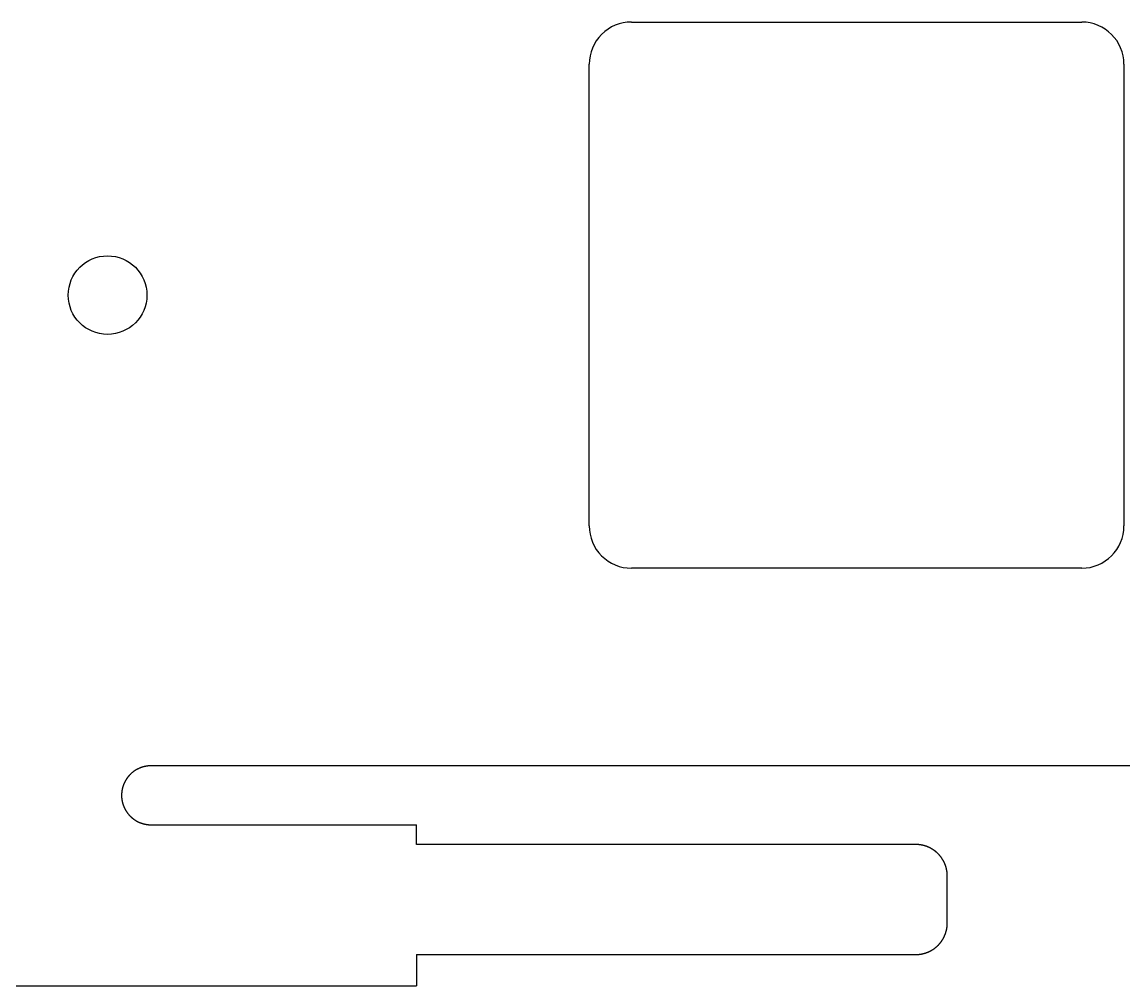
# Model space of a CAD drawing. Header units: millimetres. Extents: x -11 to 340, y -118 to 18.
# Drawn here: x 169.28 to 197.3, y -117.6 to -93.06 of the extents above; entities that cross this region are included whole.
import ezdxf

# ---------------------------------------------------------------- set-up
doc = ezdxf.new("R2010")
doc.units = ezdxf.units.MM
doc.header["$MEASUREMENT"] = 0
doc.layers.add('BLACK', color=7, linetype='CONTINUOUS')

msp = doc.modelspace()

# ---------------------------------------------------------------- linework, layer by layer
at = {"layer": 'BLACK', "linetype": 'Continuous'}
for p, q in [((184.775, -93.0625), (196.225, -93.0625)), ((183.7, -105.8875), (183.7, -94.1375)), ((197.3, -94.1375), (197.3, -105.8875)), ((196.225, -106.9625), (184.775, -106.9625)), ((172.173016, -112.09767), (172.166385, -112.101666)), ((172.179687, -112.093744), (172.173016, -112.09767)), ((172.186396, -112.089887), (172.179687, -112.093744)), ((172.193142, -112.086102), (172.186396, -112.089887)), ((172.199926, -112.082386), (172.193142, -112.086102)), ((172.206747, -112.078743), (172.199926, -112.082386)), ((172.213603, -112.07517), (172.206747, -112.078743)), ((172.220493, -112.07167), (172.213603, -112.07517)), ((172.227419, -112.068242), (172.220493, -112.07167)), ((172.234377, -112.064886), (172.227419, -112.068242)), ((172.241369, -112.061604), (172.234377, -112.064886)), ((172.248392, -112.058394), (172.241369, -112.061604)), ((172.255447, -112.055258), (172.248392, -112.058394)), ((172.262533, -112.052196), (172.255447, -112.055258)), ((172.269648, -112.049208), (172.262533, -112.052196)), ((172.276793, -112.046294), (172.269648, -112.049208)), ((172.283967, -112.043455), (172.276793, -112.046294)), ((172.291169, -112.040691), (172.283967, -112.043455)), ((172.298398, -112.038002), (172.291169, -112.040691)), ((172.305654, -112.035388), (172.298398, -112.038002)), ((172.312936, -112.032849), (172.305654, -112.035388)), ((172.320243, -112.030387), (172.312936, -112.032849)), ((172.327575, -112.028), (172.320243, -112.030387)), ((172.334931, -112.02569), (172.327575, -112.028)), ((172.342311, -112.023455), (172.334931, -112.02569)), ((172.349714, -112.021298), (172.342311, -112.023455)), ((172.357139, -112.019217), (172.349714, -112.021298)), ((172.364586, -112.017213), (172.357139, -112.019217)), ((172.372054, -112.015286), (172.364586, -112.017213)), ((172.379542, -112.013436), (172.372054, -112.015286)), ((172.387051, -112.011664), (172.379542, -112.013436)), ((172.394579, -112.009969), (172.387051, -112.011664)), ((172.402126, -112.008352), (172.394579, -112.009969)), ((172.409691, -112.006813), (172.402126, -112.008352)), ((172.417274, -112.005351), (172.409691, -112.006813)), ((172.424874, -112.003968), (172.417274, -112.005351)), ((172.432492, -112.002663), (172.424874, -112.003968)), ((172.440125, -112.001436), (172.432492, -112.002663)), ((172.447774, -112.000287), (172.440125, -112.001436)), ((172.455438, -111.999217), (172.447774, -112.000287)), ((172.463117, -111.998226), (172.455438, -111.999217)), ((172.470811, -111.997313), (172.463117, -111.998226)), ((172.478518, -111.996479), (172.470811, -111.997313)), ((172.486238, -111.995725), (172.478518, -111.996479)), ((172.493971, -111.995049), (172.486238, -111.995725)), ((172.501717, -111.994452), (172.493971, -111.995049)), ((172.509475, -111.993935), (172.501717, -111.994452)), ((172.517244, -111.993497), (172.509475, -111.993935)), ((172.525025, -111.993138), (172.517244, -111.993497)), ((172.532816, -111.992859), (172.525025, -111.993138)), ((172.540618, -111.99266), (172.532816, -111.992859)), ((172.548429, -111.99254), (172.540618, -111.99266)), ((172.55625, -111.9925), (172.548429, -111.99254)), ((216.76605, -111.9925), (172.55625, -111.9925)), ((171.900447, -112.378321), (171.898574, -112.381707)), ((171.902339, -112.374942), (171.900447, -112.378321)), ((171.904247, -112.371574), (171.902339, -112.374942)), ((171.906174, -112.368215), (171.904247, -112.371574)), ((171.908118, -112.364866), (171.906174, -112.368215)), ((171.91008, -112.361526), (171.908118, -112.364866)), ((171.912058, -112.358197), (171.91008, -112.361526)), ((171.914055, -112.354877), (171.912058, -112.358197)), ((171.916068, -112.351567), (171.914055, -112.354877)), ((171.9181, -112.348267), (171.916068, -112.351567)), ((171.920148, -112.344978), (171.9181, -112.348267)), ((171.922213, -112.341698), (171.920148, -112.344978)), ((171.924296, -112.33843), (171.922213, -112.341698)), ((171.926396, -112.335171), (171.924296, -112.33843)), ((171.928512, -112.331924), (171.926396, -112.335171)), ((171.930646, -112.328686), (171.928512, -112.331924)), ((171.932796, -112.32546), (171.930646, -112.328686)), ((171.934964, -112.322244), (171.932796, -112.32546)), ((171.937148, -112.31904), (171.934964, -112.322244)), ((171.939349, -112.315845), (171.937148, -112.31904)), ((171.941566, -112.312663), (171.939349, -112.315845)), ((171.9438, -112.309491), (171.941566, -112.312663)), ((171.946051, -112.306332), (171.9438, -112.309491)), ((171.948318, -112.303182), (171.946051, -112.306332)), ((171.950601, -112.300045), (171.948318, -112.303182)), ((171.952901, -112.296919), (171.950601, -112.300045)), ((171.955217, -112.293806), (171.952901, -112.296919)), ((171.95755, -112.290703), (171.955217, -112.293806)), ((171.959898, -112.287613), (171.95755, -112.290703)), ((171.962262, -112.284534), (171.959898, -112.287613)), ((171.964643, -112.281467), (171.962262, -112.284534)), ((171.967039, -112.278413), (171.964643, -112.281467)), ((171.969451, -112.275371), (171.967039, -112.278413)), ((171.97188, -112.27234), (171.969451, -112.275371)), ((171.974323, -112.269323), (171.97188, -112.27234)), ((171.976783, -112.266317), (171.974323, -112.269323)), ((171.979258, -112.263325), (171.976783, -112.266317)), ((171.981749, -112.260345), (171.979258, -112.263325)), ((171.984254, -112.257378), (171.981749, -112.260345)), ((171.986776, -112.254423), (171.984254, -112.257378)), ((171.989312, -112.251482), (171.986776, -112.254423)), ((171.991864, -112.248553), (171.989312, -112.251482)), ((171.994431, -112.245638), (171.991864, -112.248553)), ((171.997013, -112.242735), (171.994431, -112.245638)), ((171.99961, -112.239846), (171.997013, -112.242735)), ((172.002222, -112.23697), (171.99961, -112.239846)), ((172.004849, -112.234108), (172.002222, -112.23697)), ((172.007491, -112.231259), (172.004849, -112.234108)), ((172.010147, -112.228424), (172.007491, -112.231259)), ((172.012818, -112.225603), (172.010147, -112.228424)), ((172.015503, -112.222795), (172.012818, -112.225603)), ((172.018202, -112.220001), (172.015503, -112.222795)), ((172.020917, -112.217221), (172.018202, -112.220001)), ((172.023645, -112.214455), (172.020917, -112.217221)), ((172.026387, -112.211703), (172.023645, -112.214455)), ((172.031915, -112.206242), (172.026387, -112.211703)), ((172.037498, -112.200838), (172.031915, -112.206242)), ((172.043136, -112.195493), (172.037498, -112.200838)), ((172.048828, -112.190206), (172.043136, -112.195493)), ((172.054575, -112.184978), (172.048828, -112.190206)), ((172.060374, -112.17981), (172.054575, -112.184978)), ((172.066226, -112.174702), (172.060374, -112.17981)), ((172.072129, -112.169656), (172.066226, -112.174702)), ((172.078083, -112.164671), (172.072129, -112.169656)), ((172.084087, -112.159749), (172.078083, -112.164671)), ((172.090141, -112.154889), (172.084087, -112.159749)), ((172.096244, -112.150093), (172.090141, -112.154889)), ((172.102395, -112.145361), (172.096244, -112.150093)), ((172.108593, -112.140693), (172.102395, -112.145361)), ((172.114838, -112.13609), (172.108593, -112.140693)), ((172.121128, -112.131553), (172.114838, -112.13609)), ((172.127464, -112.127081), (172.121128, -112.131553)), ((172.133844, -112.122676), (172.127464, -112.127081)), ((172.140268, -112.118338), (172.133844, -112.122676)), ((172.146734, -112.114068), (172.140268, -112.118338)), ((172.153243, -112.109866), (172.146734, -112.114068)), ((172.159794, -112.105732), (172.153243, -112.109866)), ((172.166385, -112.101666), (172.159794, -112.105732)), ((171.810733, -112.660025), (171.810321, -112.663886)), ((171.811165, -112.656171), (171.810733, -112.660025)), ((171.811616, -112.652317), (171.811165, -112.656171)), ((171.812088, -112.648469), (171.811616, -112.652317)), ((171.812579, -112.644622), (171.812088, -112.648469)), ((171.81309, -112.640782), (171.812579, -112.644622)), ((171.81362, -112.636943), (171.81309, -112.640782)), ((171.81417, -112.63311), (171.81362, -112.636943)), ((171.81474, -112.629278), (171.81417, -112.63311)), ((171.81533, -112.625453), (171.81474, -112.629278)), ((171.815939, -112.621629), (171.81533, -112.625453)), ((171.816568, -112.617812), (171.815939, -112.621629)), ((171.817216, -112.613996), (171.816568, -112.617812)), ((171.817884, -112.610187), (171.817216, -112.613996)), ((171.818572, -112.60638), (171.817884, -112.610187)), ((171.819279, -112.602579), (171.818572, -112.60638)), ((171.820006, -112.598781), (171.819279, -112.602579)), ((171.820752, -112.594989), (171.820006, -112.598781)), ((171.821518, -112.591199), (171.820752, -112.594989)), ((171.822303, -112.587416), (171.821518, -112.591199)), ((171.823108, -112.583636), (171.822303, -112.587416)), ((171.823932, -112.579862), (171.823108, -112.583636)), ((171.824776, -112.576091), (171.823932, -112.579862)), ((171.825639, -112.572327), (171.824776, -112.576091)), ((171.826522, -112.568566), (171.825639, -112.572327)), ((171.827424, -112.564812), (171.826522, -112.568566)), ((171.828346, -112.561061), (171.827424, -112.564812)), ((171.829286, -112.557317), (171.828346, -112.561061)), ((171.830246, -112.553576), (171.829286, -112.557317)), ((171.831226, -112.549843), (171.830246, -112.553576)), ((171.832225, -112.546112), (171.831226, -112.549843)), ((171.833242, -112.54239), (171.832225, -112.546112)), ((171.83428, -112.53867), (171.833242, -112.54239)), ((171.835336, -112.534958), (171.83428, -112.53867)), ((171.836412, -112.53125), (171.835336, -112.534958)), ((171.837507, -112.52755), (171.836412, -112.53125)), ((171.838621, -112.523853), (171.837507, -112.52755)), ((171.839754, -112.520165), (171.838621, -112.523853)), ((171.840907, -112.51648), (171.839754, -112.520165)), ((171.842078, -112.512803), (171.840907, -112.51648)), ((171.843269, -112.50913), (171.842078, -112.512803)), ((171.844478, -112.505466), (171.843269, -112.50913)), ((171.845707, -112.501805), (171.844478, -112.505466)), ((171.846954, -112.498154), (171.845707, -112.501805)), ((171.848221, -112.494506), (171.846954, -112.498154)), ((171.849506, -112.490867), (171.848221, -112.494506)), ((171.850811, -112.487233), (171.849506, -112.490867)), ((171.852134, -112.483607), (171.850811, -112.487233)), ((171.853476, -112.479986), (171.852134, -112.483607)), ((171.854837, -112.476374), (171.853476, -112.479986)), ((171.856217, -112.472766), (171.854837, -112.476374)), ((171.857615, -112.469168), (171.856217, -112.472766)), ((171.859032, -112.465575), (171.857615, -112.469168)), ((171.860468, -112.461991), (171.859032, -112.465575)), ((171.861923, -112.458412), (171.860468, -112.461991)), ((171.863396, -112.454842), (171.861923, -112.458412)), ((171.864888, -112.451278), (171.863396, -112.454842)), ((171.866398, -112.447724), (171.864888, -112.451278)), ((171.867927, -112.444175), (171.866398, -112.447724)), ((171.869474, -112.440635), (171.867927, -112.444175)), ((171.871041, -112.437102), (171.869474, -112.440635)), ((171.872625, -112.433578), (171.871041, -112.437102)), ((171.874228, -112.43006), (171.872625, -112.433578)), ((171.875848, -112.426552), (171.874228, -112.43006)), ((171.877488, -112.423051), (171.875848, -112.426552)), ((171.879145, -112.419559), (171.877488, -112.423051)), ((171.880822, -112.416074), (171.879145, -112.419559)), ((171.882515, -112.412599), (171.880822, -112.416074)), ((171.884228, -112.409131), (171.882515, -112.412599)), ((171.885958, -112.405673), (171.884228, -112.409131)), ((171.887707, -112.402222), (171.885958, -112.405673)), ((171.889473, -112.398781), (171.887707, -112.402222)), ((171.891257, -112.395348), (171.889473, -112.398781)), ((171.893059, -112.391925), (171.891257, -112.395348)), ((171.89488, -112.388509), (171.893059, -112.391925)), ((171.896717, -112.385104), (171.89488, -112.388509)), ((171.898574, -112.381707), (171.896717, -112.385104)), ((171.806265, -112.737786), (171.80625, -112.741704)), ((171.80625, -112.741704), (171.80625, -112.7425)), ((171.80625, -112.7425), (171.80629, -112.750321)), ((171.806299, -112.733874), (171.806265, -112.737786)), ((171.80629, -112.750321), (171.80641, -112.758132)), ((171.806353, -112.729961), (171.806299, -112.733874)), ((171.806427, -112.726054), (171.806353, -112.729961)), ((171.80641, -112.758132), (171.806609, -112.765934)), ((171.806521, -112.722146), (171.806427, -112.726054)), ((171.806635, -112.718243), (171.806521, -112.722146)), ((171.806609, -112.765934), (171.806888, -112.773725)), ((171.806769, -112.714341), (171.806635, -112.718243)), ((171.806923, -112.710444), (171.806769, -112.714341)), ((171.806888, -112.773725), (171.807247, -112.781506)), ((171.807097, -112.706547), (171.806923, -112.710444)), ((171.80729, -112.702655), (171.807097, -112.706547)), ((171.807247, -112.781506), (171.807685, -112.789275)), ((171.807504, -112.698763), (171.80729, -112.702655)), ((171.807738, -112.694877), (171.807504, -112.698763)), ((171.807685, -112.789275), (171.808202, -112.797033)), ((171.807991, -112.690991), (171.807738, -112.694877)), ((171.808264, -112.687111), (171.807991, -112.690991)), ((171.808202, -112.797033), (171.808799, -112.804779)), ((171.808558, -112.683231), (171.808264, -112.687111)), ((171.808871, -112.679356), (171.808558, -112.683231)), ((171.808799, -112.804779), (171.809475, -112.812512)), ((171.809203, -112.675483), (171.808871, -112.679356)), ((171.809556, -112.671615), (171.809203, -112.675483)), ((171.809475, -112.812512), (171.810229, -112.820232)), ((171.809929, -112.667747), (171.809556, -112.671615)), ((171.810321, -112.663886), (171.809929, -112.667747)), ((171.810229, -112.820232), (171.811063, -112.82794)), ((171.811063, -112.82794), (171.811976, -112.835633)), ((171.811976, -112.835633), (171.812967, -112.843312)), ((171.812967, -112.843312), (171.814037, -112.850976)), ((171.814037, -112.850976), (171.815186, -112.858625)), ((171.815186, -112.858625), (171.816413, -112.866259)), ((171.816413, -112.866259), (171.817718, -112.873876)), ((171.817718, -112.873876), (171.819101, -112.881476)), ((171.819101, -112.881476), (171.820563, -112.889059)), ((171.820563, -112.889059), (171.822102, -112.896624)), ((171.822102, -112.896624), (171.823719, -112.904171)), ((171.823719, -112.904171), (171.825414, -112.911699)), ((171.825414, -112.911699), (171.827186, -112.919208)), ((171.827186, -112.919208), (171.829036, -112.926696)), ((171.829036, -112.926696), (171.830963, -112.934164)), ((171.830963, -112.934164), (171.832967, -112.941611)), ((171.832967, -112.941611), (171.835048, -112.949036)), ((171.835048, -112.949036), (171.837205, -112.956439)), ((171.837205, -112.956439), (171.83944, -112.963819)), ((171.83944, -112.963819), (171.84175, -112.971175)), ((171.84175, -112.971175), (171.844137, -112.978507)), ((171.844137, -112.978507), (171.846599, -112.985815)), ((171.846599, -112.985815), (171.849138, -112.993097)), ((171.849138, -112.993097), (171.851751, -113.000352)), ((171.851751, -113.000352), (171.854441, -113.007582)), ((171.854441, -113.007582), (171.857205, -113.014783)), ((171.857205, -113.014783), (171.860044, -113.021957)), ((171.860044, -113.021957), (171.862958, -113.029102)), ((171.862958, -113.029102), (171.865946, -113.036218)), ((171.865946, -113.036218), (171.869008, -113.043303)), ((171.869008, -113.043303), (171.872144, -113.050358)), ((171.872144, -113.050358), (171.875354, -113.057382)), ((171.875354, -113.057382), (171.878636, -113.064373)), ((171.878636, -113.064373), (171.881992, -113.071332)), ((171.881992, -113.071332), (171.88542, -113.078257)), ((171.88542, -113.078257), (171.88892, -113.085148)), ((171.88892, -113.085148), (171.892493, -113.092004)), ((171.892493, -113.092004), (171.896136, -113.098824)), ((171.896136, -113.098824), (171.899851, -113.105608)), ((171.899851, -113.105608), (171.903637, -113.112355)), ((171.903637, -113.112355), (171.907494, -113.119064)), ((171.907494, -113.119064), (171.91142, -113.125734)), ((171.91142, -113.125734), (171.915416, -113.132365)), ((171.915416, -113.132365), (171.919481, -113.138956)), ((171.919481, -113.138956), (171.923616, -113.145507)), ((171.923616, -113.145507), (171.927818, -113.152016)), ((171.927818, -113.152016), (171.932088, -113.158483)), ((171.932088, -113.158483), (171.936426, -113.164906)), ((171.936426, -113.164906), (171.940831, -113.171286)), ((171.940831, -113.171286), (171.945302, -113.177622)), ((171.945302, -113.177622), (171.94984, -113.183913)), ((171.94984, -113.183913), (171.954443, -113.190157)), ((171.954443, -113.190157), (171.95911, -113.196355)), ((171.95911, -113.196355), (171.963843, -113.202506)), ((171.963843, -113.202506), (171.968639, -113.208609)), ((171.968639, -113.208609), (171.973499, -113.214663)), ((171.973499, -113.214663), (171.978421, -113.220667)), ((171.978421, -113.220667), (171.983406, -113.226621)), ((171.983406, -113.226621), (171.988452, -113.232525)), ((171.988452, -113.232525), (171.99356, -113.238376)), ((171.99356, -113.238376), (171.998728, -113.244175)), ((171.998728, -113.244175), (172.003955, -113.249922)), ((172.003955, -113.249922), (172.009242, -113.255614)), ((172.009242, -113.255614), (172.014588, -113.261252)), ((172.014588, -113.261252), (172.019992, -113.266835)), ((172.019992, -113.266835), (172.025453, -113.272363)), ((172.025453, -113.272363), (172.028205, -113.275105)), ((172.028205, -113.275105), (172.030971, -113.277834)), ((172.030971, -113.277834), (172.033751, -113.280548)), ((172.033751, -113.280548), (172.036545, -113.283247)), ((172.036545, -113.283247), (172.039352, -113.285933)), ((172.039352, -113.285933), (172.042174, -113.288603)), ((172.042174, -113.288603), (172.045009, -113.29126)), ((172.045009, -113.29126), (172.047858, -113.293901)), ((172.047858, -113.293901), (172.05072, -113.296528)), ((172.05072, -113.296528), (172.053596, -113.29914)), ((172.053596, -113.29914), (172.056485, -113.301737)), ((172.056485, -113.301737), (172.059387, -113.304319)), ((172.059387, -113.304319), (172.062303, -113.306886)), ((172.062303, -113.306886), (172.065231, -113.309438)), ((172.065231, -113.309438), (172.068173, -113.311974)), ((172.068173, -113.311974), (172.071127, -113.314496)), ((172.071127, -113.314496), (172.074094, -113.317002)), ((172.074094, -113.317002), (172.077075, -113.319492)), ((172.077075, -113.319492), (172.080067, -113.321967)), ((172.080067, -113.321967), (172.083073, -113.324427)), ((172.083073, -113.324427), (172.08609, -113.32687)), ((172.08609, -113.32687), (172.08912, -113.329299)), ((172.08912, -113.329299), (172.092162, -113.331711)), ((172.092162, -113.331711), (172.095217, -113.334107)), ((172.095217, -113.334107), (172.098283, -113.336488)), ((172.098283, -113.336488), (172.101362, -113.338852)), ((172.101362, -113.338852), (172.104452, -113.3412)), ((172.104452, -113.3412), (172.107555, -113.343533)), ((172.107555, -113.343533), (172.110669, -113.345849)), ((172.110669, -113.345849), (172.113795, -113.348149)), ((172.113795, -113.348149), (172.116932, -113.350432)), ((172.116932, -113.350432), (172.120081, -113.352699)), ((172.120081, -113.352699), (172.123241, -113.35495)), ((172.123241, -113.35495), (172.126413, -113.357184)), ((172.126413, -113.357184), (172.129595, -113.359401)), ((172.129595, -113.359401), (172.132789, -113.361602)), ((172.132789, -113.361602), (172.135994, -113.363786)), ((172.135994, -113.363786), (172.13921, -113.365954)), ((172.13921, -113.365954), (172.142436, -113.368104)), ((172.142436, -113.368104), (172.145673, -113.370238)), ((172.145673, -113.370238), (172.148921, -113.372354)), ((172.148921, -113.372354), (172.15218, -113.374454)), ((172.15218, -113.374454), (172.155448, -113.376537)), ((172.155448, -113.376537), (172.158728, -113.378602)), ((172.158728, -113.378602), (172.162017, -113.38065)), ((172.162017, -113.38065), (172.165317, -113.382682)), ((172.165317, -113.382682), (172.168626, -113.384695)), ((172.168626, -113.384695), (172.171947, -113.386692)), ((172.171947, -113.386692), (172.175276, -113.38867)), ((172.175276, -113.38867), (172.178616, -113.390632)), ((172.178616, -113.390632), (172.181964, -113.392576)), ((172.181964, -113.392576), (172.185324, -113.394503)), ((172.185324, -113.394503), (172.188692, -113.396412)), ((172.188692, -113.396412), (172.19207, -113.398303)), ((172.19207, -113.398303), (172.195457, -113.400176)), ((172.195457, -113.400176), (172.198854, -113.402033)), ((172.198854, -113.402033), (172.202259, -113.40387)), ((172.202259, -113.40387), (172.205674, -113.405691)), ((172.205674, -113.405691), (172.209097, -113.407493)), ((172.209097, -113.407493), (172.212531, -113.409277)), ((172.212531, -113.409277), (172.215972, -113.411043)), ((172.215972, -113.411043), (172.219423, -113.412792)), ((172.219423, -113.412792), (172.222881, -113.414522)), ((172.222881, -113.414522), (172.226349, -113.416235)), ((172.226349, -113.416235), (172.229824, -113.417928)), ((172.229824, -113.417928), (172.233309, -113.419605)), ((172.233309, -113.419605), (172.2368, -113.421262)), ((172.2368, -113.421262), (172.240302, -113.422902)), ((172.240302, -113.422902), (172.24381, -113.424522)), ((172.24381, -113.424522), (172.247328, -113.426125)), ((172.247328, -113.426125), (172.250851, -113.427709)), ((172.250851, -113.427709), (172.254385, -113.429275)), ((172.254385, -113.429275), (172.257924, -113.430823)), ((172.257924, -113.430823), (172.261473, -113.432352)), ((172.261473, -113.432352), (172.265028, -113.433862)), ((172.265028, -113.433862), (172.268592, -113.435354)), ((172.268592, -113.435354), (172.272162, -113.436827)), ((172.272162, -113.436827), (172.27574, -113.438282)), ((172.27574, -113.438282), (172.279324, -113.439718)), ((172.279324, -113.439718), (172.282918, -113.441135)), ((172.282918, -113.441135), (172.286516, -113.442533)), ((172.286516, -113.442533), (172.290123, -113.443913)), ((172.290123, -113.443913), (172.293735, -113.445274)), ((172.293735, -113.445274), (172.297356, -113.446616)), ((172.297356, -113.446616), (172.300982, -113.447939)), ((172.300982, -113.447939), (172.304617, -113.449244)), ((172.304617, -113.449244), (172.308256, -113.450529)), ((172.308256, -113.450529), (172.311903, -113.451796)), ((172.311903, -113.451796), (172.315555, -113.453043)), ((172.315555, -113.453043), (172.319215, -113.454272)), ((172.319215, -113.454272), (172.32288, -113.455481)), ((172.32288, -113.455481), (172.326553, -113.456672)), ((172.326553, -113.456672), (172.330229, -113.457843)), ((172.330229, -113.457843), (172.333914, -113.458996)), ((172.333914, -113.458996), (172.337603, -113.460129)), ((172.337603, -113.460129), (172.3413, -113.461243)), ((172.3413, -113.461243), (172.345, -113.462338)), ((172.345, -113.462338), (172.348708, -113.463414)), ((172.348708, -113.463414), (172.35242, -113.46447)), ((172.35242, -113.46447), (172.356139, -113.465508)), ((172.356139, -113.465508), (172.359862, -113.466525)), ((172.359862, -113.466525), (172.363592, -113.467524)), ((172.363592, -113.467524), (172.367326, -113.468504)), ((172.367326, -113.468504), (172.371067, -113.469464)), ((172.371067, -113.469464), (172.37481, -113.470404)), ((172.37481, -113.470404), (172.378562, -113.471326)), ((172.378562, -113.471326), (172.382316, -113.472228)), ((172.382316, -113.472228), (172.386077, -113.473111)), ((172.386077, -113.473111), (172.389841, -113.473974)), ((172.389841, -113.473974), (172.393612, -113.474818)), ((172.393612, -113.474818), (172.397385, -113.475642)), ((172.397385, -113.475642), (172.401166, -113.476447)), ((172.401166, -113.476447), (172.404949, -113.477232)), ((172.404949, -113.477232), (172.408738, -113.477998)), ((172.408738, -113.477998), (172.41253, -113.478744)), ((172.41253, -113.478744), (172.416329, -113.479471)), ((172.416329, -113.479471), (172.420129, -113.480178)), ((172.420129, -113.480178), (172.423937, -113.480866)), ((172.423937, -113.480866), (172.427746, -113.481534)), ((172.427746, -113.481534), (172.431561, -113.482182)), ((172.431561, -113.482182), (172.435379, -113.482811)), ((172.435379, -113.482811), (172.439202, -113.48342)), ((172.439202, -113.48342), (172.443028, -113.48401)), ((172.443028, -113.48401), (172.446859, -113.48458)), ((172.446859, -113.48458), (172.450692, -113.48513)), ((172.450692, -113.48513), (172.454532, -113.48566)), ((172.454532, -113.48566), (172.458372, -113.486171)), ((172.458372, -113.486171), (172.462219, -113.486662)), ((172.462219, -113.486662), (172.466067, -113.487134)), ((172.466067, -113.487134), (172.46992, -113.487585)), ((172.46992, -113.487585), (172.473775, -113.488017)), ((172.473775, -113.488017), (172.477636, -113.488429)), ((172.477636, -113.488429), (172.481497, -113.488821)), ((172.481497, -113.488821), (172.485364, -113.489194)), ((172.485364, -113.489194), (172.489232, -113.489547)), ((172.489232, -113.489547), (172.493106, -113.489879)), ((172.493106, -113.489879), (172.49698, -113.490192)), ((172.49698, -113.490192), (172.50086, -113.490486)), ((172.50086, -113.490486), (172.504741, -113.490759)), ((172.504741, -113.490759), (172.508627, -113.491012)), ((172.508627, -113.491012), (172.512513, -113.491246)), ((172.512513, -113.491246), (172.516404, -113.49146)), ((172.516404, -113.49146), (172.520296, -113.491653)), ((172.520296, -113.491653), (172.524194, -113.491827)), ((172.524194, -113.491827), (172.528091, -113.491981)), ((172.528091, -113.491981), (172.531993, -113.492115)), ((172.531993, -113.492115), (172.535896, -113.492229)), ((172.535896, -113.492229), (172.539803, -113.492323)), ((172.539803, -113.492323), (172.543711, -113.492397)), ((172.543711, -113.492397), (172.547624, -113.492451)), ((172.547624, -113.492451), (172.551536, -113.492485)), ((172.551536, -113.492485), (172.555453, -113.4925)), ((172.555453, -113.4925), (172.55625, -113.4925)), ((172.55625, -113.4925), (179.30625, -113.4925)), ((179.30625, -113.995029), (179.30625, -113.4925)), ((192.00625, -113.995029), (179.30625, -113.995029)), ((192.006978, -113.995029), (192.00625, -113.995029)), ((192.011023, -113.995043), (192.006978, -113.995029)), ((192.015064, -113.995077), (192.011023, -113.995043)), ((192.019105, -113.99513), (192.015064, -113.995077)), ((192.023141, -113.995204), (192.019105, -113.99513)), ((192.027177, -113.995297), (192.023141, -113.995204)), ((192.031208, -113.995411), (192.027177, -113.995297)), ((192.035239, -113.995544), (192.031208, -113.995411)), ((192.039265, -113.995698), (192.035239, -113.995544)), ((192.043291, -113.995871), (192.039265, -113.995698)), ((192.047311, -113.996065), (192.043291, -113.995871)), ((192.051332, -113.996278), (192.047311, -113.996065)), ((192.055346, -113.996511), (192.051332, -113.996278)), ((192.059361, -113.996764), (192.055346, -113.996511)), ((192.06337, -113.997037), (192.059361, -113.996764)), ((192.067378, -113.99733), (192.06337, -113.997037)), ((192.071381, -113.997642), (192.067378, -113.99733)), ((192.075384, -113.997975), (192.071381, -113.997642)), ((192.079381, -113.998327), (192.075384, -113.997975)), ((192.083377, -113.998699), (192.079381, -113.998327)), ((192.087367, -113.999091), (192.083377, -113.998699)), ((192.091356, -113.999503), (192.087367, -113.999091)), ((192.09534, -113.999934), (192.091356, -113.999503)), ((192.099323, -114.000385), (192.09534, -113.999934)), ((192.103299, -114.000856), (192.099323, -114.000385)), ((192.107275, -114.001347), (192.103299, -114.000856)), ((192.111245, -114.001857), (192.107275, -114.001347)), ((192.115213, -114.002387), (192.111245, -114.001857)), ((192.119175, -114.002937), (192.115213, -114.002387)), ((192.123136, -114.003507), (192.119175, -114.002937)), ((192.127091, -114.004096), (192.123136, -114.003507)), ((192.131044, -114.004705), (192.127091, -114.004096)), ((192.134991, -114.005333), (192.131044, -114.004705)), ((192.138936, -114.005982), (192.134991, -114.005333)), ((192.142874, -114.006649), (192.138936, -114.005982)), ((192.146811, -114.007337), (192.142874, -114.006649)), ((192.150742, -114.008044), (192.146811, -114.007337)), ((192.15467, -114.008771), (192.150742, -114.008044)), ((192.158592, -114.009516), (192.15467, -114.008771)), ((192.162511, -114.010282), (192.158592, -114.009516)), ((192.166424, -114.011067), (192.162511, -114.010282)), ((192.170335, -114.011872), (192.166424, -114.011067)), ((192.174239, -114.012696), (192.170335, -114.011872)), ((192.17814, -114.01354), (192.174239, -114.012696)), ((192.182034, -114.014403), (192.17814, -114.01354)), ((192.185926, -114.015286), (192.182034, -114.014403)), ((192.189811, -114.016188), (192.185926, -114.015286)), ((192.193693, -114.017109), (192.189811, -114.016188)), ((192.197567, -114.01805), (192.193693, -114.017109)), ((192.201439, -114.01901), (192.197567, -114.01805)), ((192.205304, -114.01999), (192.201439, -114.01901)), ((192.209165, -114.020989), (192.205304, -114.01999)), ((192.213019, -114.022007), (192.209165, -114.020989)), ((192.21687, -114.023044), (192.213019, -114.022007)), ((192.220713, -114.024101), (192.21687, -114.023044)), ((192.224553, -114.025177), (192.220713, -114.024101)), ((192.228385, -114.026272), (192.224553, -114.025177)), ((192.232214, -114.027387), (192.228385, -114.026272)), ((192.236035, -114.02852), (192.232214, -114.027387)), ((192.239852, -114.029673), (192.236035, -114.02852)), ((192.243661, -114.030845), (192.239852, -114.029673)), ((192.247467, -114.032036), (192.243661, -114.030845)), ((192.251264, -114.033246), (192.247467, -114.032036)), ((192.255057, -114.034476), (192.251264, -114.033246)), ((192.258842, -114.035724), (192.255057, -114.034476)), ((192.262623, -114.036991), (192.258842, -114.035724)), ((192.266395, -114.038277), (192.262623, -114.036991)), ((192.270163, -114.039583), (192.266395, -114.038277)), ((192.273922, -114.040907), (192.270163, -114.039583)), ((192.277677, -114.04225), (192.273922, -114.040907)), ((192.281424, -114.043612), (192.277677, -114.04225)), ((192.285165, -114.044993), (192.281424, -114.043612)), ((192.288898, -114.046393), (192.285165, -114.044993)), ((192.292626, -114.047811), (192.288898, -114.046393)), ((192.296345, -114.049248), (192.292626, -114.047811)), ((192.300059, -114.050705), (192.296345, -114.049248)), ((192.303763, -114.052179), (192.300059, -114.050705)), ((192.307463, -114.053673), (192.303763, -114.052179)), ((192.311153, -114.055185), (192.307463, -114.053673)), ((192.314838, -114.056716), (192.311153, -114.055185)), ((192.318514, -114.058265), (192.314838, -114.056716)), ((192.322183, -114.059833), (192.318514, -114.058265)), ((192.325844, -114.061419), (192.322183, -114.059833)), ((192.329498, -114.063024), (192.325844, -114.061419)), ((192.333143, -114.064647), (192.329498, -114.063024)), ((192.336782, -114.066289), (192.333143, -114.064647)), ((192.340411, -114.067949), (192.336782, -114.066289)), ((192.344034, -114.069627), (192.340411, -114.067949)), ((192.347647, -114.071324), (192.344034, -114.069627)), ((192.351253, -114.073039), (192.347647, -114.071324)), ((192.35485, -114.074772), (192.351253, -114.073039)), ((192.35844, -114.076524), (192.35485, -114.074772)), ((192.362019, -114.078293), (192.35844, -114.076524)), ((192.365592, -114.080081), (192.362019, -114.078293)), ((192.369155, -114.081886), (192.365592, -114.080081)), ((192.37271, -114.08371), (192.369155, -114.081886)), ((192.376255, -114.085551), (192.37271, -114.08371)), ((192.379792, -114.087411), (192.376255, -114.085551)), ((192.38332, -114.089288), (192.379792, -114.087411)), ((192.386839, -114.091184), (192.38332, -114.089288)), ((192.390348, -114.093097), (192.386839, -114.091184)), ((192.393849, -114.095028), (192.390348, -114.093097)), ((192.39734, -114.096977), (192.393849, -114.095028)), ((192.400822, -114.098943), (192.39734, -114.096977)), ((192.404293, -114.100927), (192.400822, -114.098943)), ((192.407757, -114.102929), (192.404293, -114.100927)), ((192.411209, -114.104947), (192.407757, -114.102929)), ((192.414652, -114.106984), (192.411209, -114.104947)), ((192.418085, -114.109037), (192.414652, -114.106984)), ((192.421509, -114.111109), (192.418085, -114.109037)), ((192.424921, -114.113197), (192.421509, -114.111109)), ((192.428325, -114.115303), (192.424921, -114.113197)), ((192.431717, -114.117426), (192.428325, -114.115303)), ((192.4351, -114.119567), (192.431717, -114.117426)), ((192.438472, -114.121724), (192.4351, -114.119567)), ((192.441834, -114.123898), (192.438472, -114.121724)), ((192.445185, -114.126089), (192.441834, -114.123898)), ((192.448526, -114.128298), (192.445185, -114.126089)), ((192.451855, -114.130523), (192.448526, -114.128298)), ((192.455174, -114.132765), (192.451855, -114.130523)), ((192.458481, -114.135023), (192.455174, -114.132765)), ((192.461779, -114.137299), (192.458481, -114.135023)), ((192.465064, -114.139591), (192.461779, -114.137299)), ((192.468339, -114.1419), (192.465064, -114.139591)), ((192.471602, -114.144225), (192.468339, -114.1419)), ((192.474854, -114.146567), (192.471602, -114.144225)), ((192.478094, -114.148925), (192.474854, -114.146567)), ((192.481323, -114.151299), (192.478094, -114.148925)), ((192.48454, -114.15369), (192.481323, -114.151299)), ((192.487746, -114.156097), (192.48454, -114.15369)), ((192.490939, -114.15852), (192.487746, -114.156097)), ((192.494121, -114.160959), (192.490939, -114.15852)), ((192.49729, -114.163414), (192.494121, -114.160959)), ((192.500448, -114.165885), (192.49729, -114.163414)), ((192.503594, -114.168372), (192.500448, -114.165885)), ((192.506727, -114.170875), (192.503594, -114.168372)), ((192.509848, -114.173393), (192.506727, -114.170875)), ((192.512956, -114.175928), (192.509848, -114.173393)), ((192.516052, -114.178477), (192.512956, -114.175928)), ((192.519136, -114.181043), (192.516052, -114.178477)), ((192.522206, -114.183623), (192.519136, -114.181043)), ((192.525264, -114.18622), (192.522206, -114.183623)), ((192.528309, -114.188831), (192.525264, -114.18622)), ((192.531341, -114.191458), (192.528309, -114.188831)), ((192.53436, -114.1941), (192.531341, -114.191458)), ((192.537366, -114.196757), (192.53436, -114.1941)), ((192.540359, -114.199429), (192.537366, -114.196757)), ((192.543338, -114.202116), (192.540359, -114.199429)), ((192.546304, -114.204818), (192.543338, -114.202116)), ((192.549257, -114.207535), (192.546304, -114.204818)), ((192.552196, -114.210266), (192.549257, -114.207535)), ((192.555122, -114.213013), (192.552196, -114.210266)), ((192.558033, -114.215773), (192.555122, -114.213013)), ((192.560931, -114.218549), (192.558033, -114.215773)), ((192.563816, -114.221338), (192.560931, -114.218549)), ((192.566686, -114.224142), (192.563816, -114.221338)), ((192.569542, -114.22696), (192.566686, -114.224142)), ((192.575212, -114.232639), (192.569542, -114.22696)), ((192.580825, -114.238375), (192.575212, -114.232639)), ((192.586381, -114.244165), (192.580825, -114.238375)), ((192.591878, -114.250011), (192.586381, -114.244165)), ((192.597316, -114.25591), (192.591878, -114.250011)), ((192.602695, -114.261863), (192.597316, -114.25591)), ((192.608013, -114.267869), (192.602695, -114.261863)), ((192.613272, -114.273927), (192.608013, -114.267869)), ((192.618468, -114.280036), (192.613272, -114.273927)), ((192.623603, -114.286197), (192.618468, -114.280036)), ((192.628676, -114.292407), (192.623603, -114.286197)), ((192.633686, -114.298667), (192.628676, -114.292407)), ((192.638632, -114.304975), (192.633686, -114.298667)), ((192.643514, -114.311331), (192.638632, -114.304975)), ((192.648332, -114.317735), (192.643514, -114.311331)), ((192.653085, -114.324185), (192.648332, -114.317735)), ((192.657772, -114.330682), (192.653085, -114.324185)), ((192.662394, -114.337223), (192.657772, -114.330682)), ((192.666948, -114.343809), (192.662394, -114.337223)), ((192.671436, -114.350438), (192.666948, -114.343809)), ((192.675857, -114.357111), (192.671436, -114.350438)), ((192.68021, -114.363826), (192.675857, -114.357111)), ((192.684494, -114.370582), (192.68021, -114.363826)), ((192.68871, -114.37738), (192.684494, -114.370582)), ((192.692856, -114.384217), (192.68871, -114.37738)), ((192.696933, -114.391094), (192.692856, -114.384217)), ((192.70094, -114.39801), (192.696933, -114.391094)), ((192.704877, -114.404964), (192.70094, -114.39801)), ((192.708743, -114.411956), (192.704877, -114.404964)), ((192.712538, -114.418984), (192.708743, -114.411956)), ((192.716262, -114.426048), (192.712538, -114.418984)), ((192.719913, -114.433147), (192.716262, -114.426048)), ((192.723493, -114.440281), (192.719913, -114.433147)), ((192.727001, -114.447449), (192.723493, -114.440281)), ((192.730435, -114.45465), (192.727001, -114.447449)), ((192.733797, -114.461883), (192.730435, -114.45465)), ((192.737085, -114.469148), (192.733797, -114.461883)), ((192.7403, -114.476445), (192.737085, -114.469148)), ((192.743441, -114.483772), (192.7403, -114.476445)), ((192.746507, -114.491129), (192.743441, -114.483772)), ((192.7495, -114.498515), (192.746507, -114.491129)), ((192.752417, -114.50593), (192.7495, -114.498515)), ((192.75526, -114.513372), (192.752417, -114.50593)), ((192.758028, -114.520842), (192.75526, -114.513372)), ((192.76072, -114.528339), (192.758028, -114.520842)), ((192.763337, -114.535861), (192.76072, -114.528339)), ((192.765878, -114.543409), (192.763337, -114.535861)), ((192.768343, -114.550982), (192.765878, -114.543409)), ((192.770732, -114.558579), (192.768343, -114.550982)), ((192.773044, -114.566199), (192.770732, -114.558579)), ((192.77528, -114.573843), (192.773044, -114.566199)), ((192.777439, -114.581509), (192.77528, -114.573843)), ((192.779522, -114.589196), (192.777439, -114.581509)), ((192.781527, -114.596905), (192.779522, -114.589196)), ((192.783455, -114.604635), (192.781527, -114.596905)), ((192.785306, -114.612385), (192.783455, -114.604635)), ((192.787079, -114.620154), (192.785306, -114.612385)), ((192.788775, -114.627942), (192.787079, -114.620154)), ((192.790393, -114.635749), (192.788775, -114.627942)), ((192.791933, -114.643574), (192.790393, -114.635749)), ((192.793395, -114.651417), (192.791933, -114.643574)), ((192.794779, -114.659276), (192.793395, -114.651417)), ((192.796085, -114.667152), (192.794779, -114.659276)), ((192.797312, -114.675044), (192.796085, -114.667152)), ((192.798461, -114.682951), (192.797312, -114.675044)), ((192.799531, -114.690874), (192.798461, -114.682951)), ((192.800523, -114.698811), (192.799531, -114.690874)), ((192.801436, -114.706762), (192.800523, -114.698811)), ((192.80227, -114.714726), (192.801436, -114.706762)), ((192.803025, -114.722704), (192.80227, -114.714726)), ((192.803701, -114.730695), (192.803025, -114.722704)), ((192.804297, -114.738698), (192.803701, -114.730695)), ((192.804815, -114.746713), (192.804297, -114.738698)), ((192.805253, -114.754739), (192.804815, -114.746713)), ((192.805612, -114.762776), (192.805253, -114.754739)), ((192.805891, -114.770825), (192.805612, -114.762776)), ((192.80609, -114.778883), (192.805891, -114.770825)), ((192.80621, -114.786951), (192.80609, -114.778883)), ((192.80625, -114.795029), (192.80621, -114.786951)), ((192.80625, -115.995029), (192.80625, -114.795029)), ((192.805735, -116.024019), (192.805868, -116.019988)), ((192.805868, -116.019988), (192.805982, -116.015957)), ((192.805982, -116.015957), (192.806075, -116.01192)), ((192.806075, -116.01192), (192.806149, -116.007884)), ((192.806149, -116.007884), (192.806202, -116.003843)), ((192.806202, -116.003843), (192.806236, -115.999803)), ((192.806236, -115.999803), (192.80625, -115.995757)), ((192.80625, -115.995757), (192.80625, -115.995029)), ((192.743014, -116.307293), (192.744563, -116.303617)), ((192.744563, -116.303617), (192.746094, -116.299933)), ((192.746094, -116.299933), (192.747606, -116.296242)), ((192.747606, -116.296242), (192.7491, -116.292543)), ((192.7491, -116.292543), (192.750574, -116.288838)), ((192.750574, -116.288838), (192.752031, -116.285124)), ((192.752031, -116.285124), (192.753468, -116.281405)), ((192.753468, -116.281405), (192.754886, -116.277677)), ((192.754886, -116.277677), (192.756286, -116.273945)), ((192.756286, -116.273945), (192.757667, -116.270203)), ((192.757667, -116.270203), (192.759029, -116.266457)), ((192.759029, -116.266457), (192.760372, -116.262702)), ((192.760372, -116.262702), (192.761696, -116.258942)), ((192.761696, -116.258942), (192.763002, -116.255174)), ((192.763002, -116.255174), (192.764288, -116.251402)), ((192.764288, -116.251402), (192.765555, -116.247621)), ((192.765555, -116.247621), (192.766803, -116.243836)), ((192.766803, -116.243836), (192.768033, -116.240043)), ((192.768033, -116.240043), (192.769243, -116.236246)), ((192.769243, -116.236246), (192.770434, -116.232441)), ((192.770434, -116.232441), (192.771606, -116.228631)), ((192.771606, -116.228631), (192.772759, -116.224814)), ((192.772759, -116.224814), (192.773892, -116.220994)), ((192.773892, -116.220994), (192.775007, -116.217165)), ((192.775007, -116.217165), (192.776102, -116.213333)), ((192.776102, -116.213333), (192.777178, -116.209493)), ((192.777178, -116.209493), (192.778235, -116.20565)), ((192.778235, -116.20565), (192.779272, -116.201799)), ((192.779272, -116.201799), (192.78029, -116.197945)), ((192.78029, -116.197945), (192.781289, -116.194083)), ((192.781289, -116.194083), (192.782269, -116.190219)), ((192.782269, -116.190219), (192.783229, -116.186347)), ((192.783229, -116.186347), (192.78417, -116.182472)), ((192.78417, -116.182472), (192.785091, -116.17859)), ((192.785091, -116.17859), (192.785993, -116.174705)), ((192.785993, -116.174705), (192.786876, -116.170813)), ((192.786876, -116.170813), (192.787739, -116.166919)), ((192.787739, -116.166919), (192.788583, -116.163018)), ((192.788583, -116.163018), (192.789407, -116.159114)), ((192.789407, -116.159114), (192.790212, -116.155203)), ((192.790212, -116.155203), (192.790997, -116.151291)), ((192.790997, -116.151291), (192.791763, -116.147371)), ((192.791763, -116.147371), (192.792508, -116.143449)), ((192.792508, -116.143449), (192.793235, -116.139521)), ((192.793235, -116.139521), (192.793942, -116.135591)), ((192.793942, -116.135591), (192.79463, -116.131654)), ((192.79463, -116.131654), (192.795297, -116.127715)), ((192.795297, -116.127715), (192.795946, -116.12377)), ((192.795946, -116.12377), (192.796574, -116.119823)), ((192.796574, -116.119823), (192.797183, -116.11587)), ((192.797183, -116.11587), (192.797772, -116.111915)), ((192.797772, -116.111915), (192.798342, -116.107955)), ((192.798342, -116.107955), (192.798891, -116.103992)), ((192.798891, -116.103992), (192.799422, -116.100024)), ((192.799422, -116.100024), (192.799932, -116.096054)), ((192.799932, -116.096054), (192.800423, -116.092079)), ((192.800423, -116.092079), (192.800894, -116.088102)), ((192.800894, -116.088102), (192.801345, -116.084119)), ((192.801345, -116.084119), (192.801776, -116.080136)), ((192.801776, -116.080136), (192.802188, -116.076146)), ((192.802188, -116.076146), (192.80258, -116.072156)), ((192.80258, -116.072156), (192.802952, -116.06816)), ((192.802952, -116.06816), (192.803304, -116.064163)), ((192.803304, -116.064163), (192.803637, -116.060161)), ((192.803637, -116.060161), (192.803949, -116.056158)), ((192.803949, -116.056158), (192.804242, -116.052149)), ((192.804242, -116.052149), (192.804515, -116.04814)), ((192.804515, -116.04814), (192.804768, -116.044126)), ((192.804768, -116.044126), (192.805001, -116.040111)), ((192.805001, -116.040111), (192.805214, -116.036091)), ((192.805214, -116.036091), (192.805408, -116.03207)), ((192.805408, -116.03207), (192.805581, -116.028044)), ((192.805581, -116.028044), (192.805735, -116.024019)), ((192.545369, -116.586095), (192.551269, -116.580657)), ((192.551269, -116.580657), (192.557114, -116.57516)), ((192.557114, -116.57516), (192.562905, -116.569604)), ((192.562905, -116.569604), (192.56864, -116.563991)), ((192.56864, -116.563991), (192.574319, -116.558321)), ((192.574319, -116.558321), (192.577137, -116.555465)), ((192.577137, -116.555465), (192.579941, -116.552595)), ((192.579941, -116.552595), (192.582731, -116.549711)), ((192.582731, -116.549711), (192.585506, -116.546813)), ((192.585506, -116.546813), (192.588267, -116.543901)), ((192.588267, -116.543901), (192.591013, -116.540975)), ((192.591013, -116.540975), (192.593744, -116.538036)), ((192.593744, -116.538036), (192.596461, -116.535084)), ((192.596461, -116.535084), (192.599163, -116.532118)), ((192.599163, -116.532118), (192.60185, -116.529138)), ((192.60185, -116.529138), (192.604522, -116.526145)), ((192.604522, -116.526145), (192.607179, -116.523139)), ((192.607179, -116.523139), (192.609821, -116.520121)), ((192.609821, -116.520121), (192.612448, -116.517088)), ((192.612448, -116.517088), (192.615059, -116.514043)), ((192.615059, -116.514043), (192.617656, -116.510985)), ((192.617656, -116.510985), (192.620236, -116.507915)), ((192.620236, -116.507915), (192.622802, -116.504831)), ((192.622802, -116.504831), (192.625352, -116.501736)), ((192.625352, -116.501736), (192.627886, -116.498627)), ((192.627886, -116.498627), (192.630404, -116.495506)), ((192.630404, -116.495506), (192.632907, -116.492373)), ((192.632907, -116.492373), (192.635394, -116.489228)), ((192.635394, -116.489228), (192.637865, -116.48607)), ((192.637865, -116.48607), (192.64032, -116.4829)), ((192.64032, -116.4829), (192.64276, -116.479718)), ((192.64276, -116.479718), (192.645182, -116.476525)), ((192.645182, -116.476525), (192.647589, -116.473319)), ((192.647589, -116.473319), (192.64998, -116.470102)), ((192.64998, -116.470102), (192.652354, -116.466873)), ((192.652354, -116.466873), (192.654712, -116.463633)), ((192.654712, -116.463633), (192.657054, -116.460381)), ((192.657054, -116.460381), (192.659379, -116.457118)), ((192.659379, -116.457118), (192.661688, -116.453843)), ((192.661688, -116.453843), (192.66398, -116.450558)), ((192.66398, -116.450558), (192.666256, -116.447261)), ((192.666256, -116.447261), (192.668514, -116.443953)), ((192.668514, -116.443953), (192.670756, -116.440634)), ((192.670756, -116.440634), (192.672981, -116.437305)), ((192.672981, -116.437305), (192.67519, -116.433964)), ((192.67519, -116.433964), (192.677381, -116.430613)), ((192.677381, -116.430613), (192.679555, -116.427251)), ((192.679555, -116.427251), (192.681712, -116.42388)), ((192.681712, -116.42388), (192.683853, -116.420497)), ((192.683853, -116.420497), (192.685976, -116.417104)), ((192.685976, -116.417104), (192.688082, -116.413701)), ((192.688082, -116.413701), (192.69017, -116.410288)), ((192.69017, -116.410288), (192.692242, -116.406864)), ((192.692242, -116.406864), (192.694295, -116.403432)), ((192.694295, -116.403432), (192.696332, -116.399988)), ((192.696332, -116.399988), (192.69835, -116.396536)), ((192.69835, -116.396536), (192.700352, -116.393073)), ((192.700352, -116.393073), (192.702336, -116.389601)), ((192.702336, -116.389601), (192.704302, -116.386119)), ((192.704302, -116.386119), (192.706251, -116.382629)), ((192.706251, -116.382629), (192.708182, -116.379127)), ((192.708182, -116.379127), (192.710095, -116.375619)), ((192.710095, -116.375619), (192.711991, -116.372099)), ((192.711991, -116.372099), (192.713868, -116.368572)), ((192.713868, -116.368572), (192.715728, -116.365034)), ((192.715728, -116.365034), (192.717569, -116.361489)), ((192.717569, -116.361489), (192.719393, -116.357934)), ((192.719393, -116.357934), (192.721198, -116.354371)), ((192.721198, -116.354371), (192.722986, -116.350799)), ((192.722986, -116.350799), (192.724755, -116.347219)), ((192.724755, -116.347219), (192.726507, -116.343629)), ((192.726507, -116.343629), (192.72824, -116.340033)), ((192.72824, -116.340033), (192.729955, -116.336426)), ((192.729955, -116.336426), (192.731652, -116.332813)), ((192.731652, -116.332813), (192.73333, -116.32919)), ((192.73333, -116.32919), (192.73499, -116.325561)), ((192.73499, -116.325561), (192.736632, -116.321923)), ((192.736632, -116.321923), (192.738255, -116.318278)), ((192.738255, -116.318278), (192.73986, -116.314623)), ((192.73986, -116.314623), (192.741446, -116.310963)), ((192.741446, -116.310963), (192.743014, -116.307293)), ((179.30625, -116.795029), (192.00625, -116.795029)), ((179.30625, -116.795029), (179.30625, -117.595029)), ((192.00625, -116.795029), (192.014328, -116.794989)), ((192.014328, -116.794989), (192.022396, -116.794869)), ((192.022396, -116.794869), (192.030454, -116.79467)), ((192.030454, -116.79467), (192.038503, -116.794391)), ((192.038503, -116.794391), (192.04654, -116.794032)), ((192.04654, -116.794032), (192.054566, -116.793594)), ((192.054566, -116.793594), (192.062581, -116.793076)), ((192.062581, -116.793076), (192.070584, -116.79248)), ((192.070584, -116.79248), (192.078575, -116.791804)), ((192.078575, -116.791804), (192.086553, -116.791049)), ((192.086553, -116.791049), (192.094517, -116.790215)), ((192.094517, -116.790215), (192.102469, -116.789302)), ((192.102469, -116.789302), (192.110406, -116.78831)), ((192.110406, -116.78831), (192.118328, -116.78724)), ((192.118328, -116.78724), (192.126235, -116.786091)), ((192.126235, -116.786091), (192.134127, -116.784864)), ((192.134127, -116.784864), (192.142003, -116.783558)), ((192.142003, -116.783558), (192.149863, -116.782174)), ((192.149863, -116.782174), (192.157705, -116.780712)), ((192.157705, -116.780712), (192.16553, -116.779172)), ((192.16553, -116.779172), (192.173337, -116.777554)), ((192.173337, -116.777554), (192.181125, -116.775858)), ((192.181125, -116.775858), (192.188895, -116.774085)), ((192.188895, -116.774085), (192.196645, -116.772234)), ((192.196645, -116.772234), (192.204374, -116.770306)), ((192.204374, -116.770306), (192.212083, -116.768301)), ((192.212083, -116.768301), (192.219771, -116.766218)), ((192.219771, -116.766218), (192.227437, -116.764059)), ((192.227437, -116.764059), (192.23508, -116.761823)), ((192.23508, -116.761823), (192.242701, -116.759511)), ((192.242701, -116.759511), (192.250297, -116.757122)), ((192.250297, -116.757122), (192.25787, -116.754657)), ((192.25787, -116.754657), (192.265418, -116.752116)), ((192.265418, -116.752116), (192.272941, -116.749499)), ((192.272941, -116.749499), (192.280437, -116.746807)), ((192.280437, -116.746807), (192.287907, -116.744039)), ((192.287907, -116.744039), (192.29535, -116.741196)), ((192.29535, -116.741196), (192.302764, -116.738279)), ((192.302764, -116.738279), (192.31015, -116.735286)), ((192.31015, -116.735286), (192.317507, -116.73222)), ((192.317507, -116.73222), (192.324834, -116.729079)), ((192.324834, -116.729079), (192.332131, -116.725864)), ((192.332131, -116.725864), (192.339396, -116.722576)), ((192.339396, -116.722576), (192.34663, -116.719214)), ((192.34663, -116.719214), (192.353831, -116.71578)), ((192.353831, -116.71578), (192.360998, -116.712272)), ((192.360998, -116.712272), (192.368132, -116.708693)), ((192.368132, -116.708693), (192.375232, -116.705041)), ((192.375232, -116.705041), (192.382296, -116.701317)), ((192.382296, -116.701317), (192.389324, -116.697522)), ((192.389324, -116.697522), (192.396315, -116.693656)), ((192.396315, -116.693656), (192.403269, -116.689719)), ((192.403269, -116.689719), (192.410185, -116.685712)), ((192.410185, -116.685712), (192.417062, -116.681635)), ((192.417062, -116.681635), (192.4239, -116.677489)), ((192.4239, -116.677489), (192.430697, -116.673273)), ((192.430697, -116.673273), (192.437454, -116.668989)), ((192.437454, -116.668989), (192.444168, -116.664636)), ((192.444168, -116.664636), (192.450841, -116.660216)), ((192.450841, -116.660216), (192.457471, -116.655728)), ((192.457471, -116.655728), (192.464056, -116.651173)), ((192.464056, -116.651173), (192.470598, -116.646551)), ((192.470598, -116.646551), (192.477094, -116.641864)), ((192.477094, -116.641864), (192.483544, -116.637111)), ((192.483544, -116.637111), (192.489948, -116.632294)), ((192.489948, -116.632294), (192.496304, -116.627411)), ((192.496304, -116.627411), (192.502612, -116.622465)), ((192.502612, -116.622465), (192.508872, -116.617455)), ((192.508872, -116.617455), (192.515082, -116.612383)), ((192.515082, -116.612383), (192.521243, -116.607248)), ((192.521243, -116.607248), (192.527352, -116.602051)), ((192.527352, -116.602051), (192.53341, -116.596793)), ((192.53341, -116.596793), (192.539416, -116.591474)), ((192.539416, -116.591474), (192.545369, -116.586095)), ((149.30625, -117.595029), (179.30625, -117.595029))]:
    msp.add_line(p, q, dxfattribs=at)
at = {"layer": 'BLACK'}
msp.add_circle((171.449999, -100.0125), 1, dxfattribs=at)
for centre, radius, start, end in [((184.774999, -94.137499), 1.074999, 89.9999467, 180.0000533), ((196.225, -94.1375), 1.075, 0, 90), ((184.774999, -105.887501), 1.074999, 179.9999467, 270.0000533), ((196.225, -105.8875), 1.075, 270, 0)]:
    msp.add_arc(centre, radius, start, end, dxfattribs=at)

doc.saveas('drawing.dxf')
